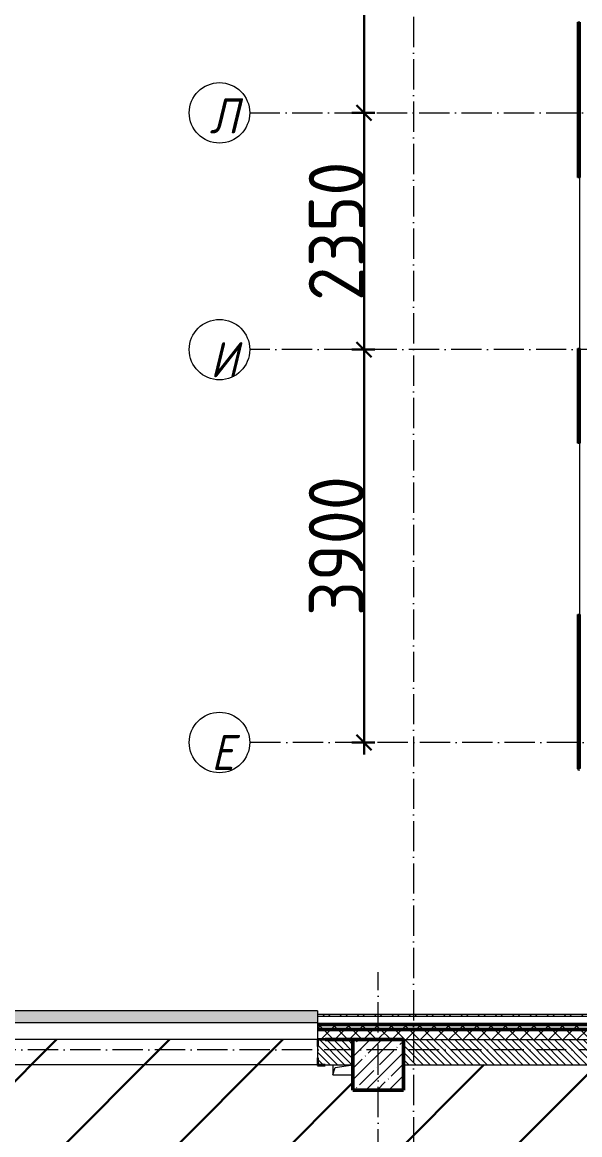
# Model space of a CAD drawing. Header units: millimetres. Extents: x 35697 to 388678, y -91946 to 171347.
# Drawn here: x 348841 to 354371, y -78326 to -67282 of the extents above; entities that cross this region are included whole.
import ezdxf

# ---------------------------------------------------------------- set-up
doc = ezdxf.new("R2010")
doc.units = ezdxf.units.MM
doc.linetypes.add('50_200_ШТРИХ_1Т_ш5_п1_п1_', pattern=[700, 500, -100, 0, -100])
for name, color, linetype, lineweight in [('2.1) ПГП окна 2.8 м', 5, 'Continuous', 30), ('A-____-____-DIMS', 7, 'Continuous', 9), ('A-GENM-____-MCUT', 7, 'Continuous', 25), ('A-GENM-____-OTLN', 7, 'Continuous', 9), ('A-GENM-____-OTLN-1', 7, 'Continuous', 25), ('A-GLAZ-____-OTLN', 7, 'Continuous', 9), ('A-WALL-____-MCUT-2', 7, 'Continuous', 50), ('A-WALL-____-MCUT-3', 7, 'Continuous', 9), ('A-WALL-____-OTLN', 7, 'Continuous', 9), ('A-WALL-____-PATT-1', 7, 'Continuous', 9), ('A-WALL-FNSH-MCUT-1', 7, 'Continuous', 9), ('S-COLS-____-MCUT', 7, 'Continuous', 50), ('S-COLS-____-OTLN', 7, 'Continuous', 9), ('S-GRID-____-IDEN', 7, 'Continuous', 9), ('S-GRID-____-OTLN-1', 7, '50_200_ШТРИХ_1Т_ш5_п1_п1_', 9), ('стяжа', 7, 'Continuous', 30)]:
    doc.layers.add(name, color=color, linetype=linetype, lineweight=lineweight)
doc.layers.add('A-GLAZ-____-OTLN-1', color=7, linetype='Continuous', lineweight=9, true_color=0xc0c0c0)
doc.styles.add('ISOCPEUR_I', font='isocpeui.ttf', dxfattribs={"width": 0.9, "height": 2.5})
doc.styles.add('ISOCPEUR_I_9', font='isocpeui.ttf', dxfattribs={"width": 0.9, "height": 250})
doc.styles.add('СПДС', font='isocpeur.ttf', dxfattribs={"width": 0.9})
doc.dimstyles.new('ISO-2_5_0_9К_БОЛЬШОЙ_ОСИ', dxfattribs={"dimscale": 304.8, "dimtxt": 248.995294, "dimasz": 0.492126, "dimexe": 0.393701, "dimexo": 0, "dimgap": 0, "dimtad": 1, "dimdec": 0, "dimzin": 0, "dimdsep": 46, "dimtxsty": 'ISOCPEUR_I_9', "dimblk1": 'OBLIQUE', "dimblk2": 'OBLIQUE', "dimsah": 1, "dimcen": 0.09, "dimdle": 0.393701, "dimazin": 0, "dimtfac": 1, "dimtdec": 4, "dimtix": 1, "dimtmove": 0, "dimatfit": 3, "dimfxl": 1, "dimtvp": 1, "dimtolj": 1, "dimtzin": 0, "dimarcsym": 2})
pattern_1 = [(45, (283770.71, -86863.46), (-70.71068, 70.71068), []), (135, (283770.71, -86863.46), (-70.71068, -70.71068), [])]
pattern_2 = [(135, (283770.707, -86863.456), (-35.35534, -35.35534), [])]

# ---------------------------------------------------------------- blocks, each defined once
blk = doc.blocks.new('BSC_Колонна _Прямоугольная - 500х500-V117-АР1_План отверстий 3 этажа в осях 1-64_А-ГГ')
at = {"layer": 'S-COLS-____-OTLN'}
h = blk.add_hatch(dxfattribs=at)
h.set_pattern_fill('FP_140', color=256, style=0, pattern_type=2)
h.set_pattern_definition([(45, (-68600, -9231.04), (-114.04925, 114.04925), []), (45, (-68485.95, -9231.04), (-114.04925, 114.04925), [201.613, -40.323, 3.353, -36.97])])
h.paths.add_polyline_path([(-250, -250), (250, -250), (250, 250), (-250, 250)], flags=0)
at = {"layer": 'S-COLS-____-MCUT'}
for p, q in [((250, 250), (-250, 250)), ((-250, 250), (-250, -250)), ((250, -250), (250, 250)), ((-250, -250), (250, -250))]:
    blk.add_line(p, q, dxfattribs=at)
blk = doc.blocks.new('Фахверк_СКБ_Уголок - 250_2700-27497298-АР1_План отверстий 3 этажа в осях 1-64_А-ГГ')
at = {"layer": 'A-GENM-____-MCUT'}
for p, q in [((200, 181), (125, 181)), ((125, 181), (125, 106)), ((131, 106), (131, 175)), ((131, 175), (200, 175)), ((200, 175), (200, 181)), ((125, 106), (131, 106)), ((131, -6), (125, -6)), ((125, -6), (125, -81)), ((125, -81), (200, -81)), ((131, -75), (131, -6)), ((200, -75), (131, -75)), ((200, -81), (200, -75))]:
    blk.add_line(p, q, dxfattribs=at)
blk = doc.blocks.new('AR_Отверстие прямоугольное _в плите_ - AR_Отверстие прямоугольное _в плите_-V180-АР1_План отверстий 3 этажа в осях 1-64_А-ГГ')
at = {"layer": 'A-GENM-____-OTLN'}
for p, q in [((-100, 50), (-100, -50)), ((-100, -50), (-75, 25)), ((-75, 25), (100, 50)), ((-100, -50), (100, -50))]:
    blk.add_line(p, q, dxfattribs=at)
blk = doc.blocks.new('Отлив_СКБ - Отлив витража_120_НВФ-31885342-АР1_План отверстий 3 этажа в осях 1-64_А-ГГ')
at = {"layer": 'A-GLAZ-____-OTLN-1'}
for points in [[(7800, -2), (7800, 0), (0, 0), (0, -2), (6196, -2)], [(7800, -120), (7800, -2), (0, -2), (0, -120), (6196, -120)]]:
    blk.add_hatch(color=256, dxfattribs=at).paths.add_polyline_path(points, flags=0)
at = {"layer": 'A-GLAZ-____-OTLN'}
for p, q in [((0, 0), (7800, 0)), ((7800, -2), (0, -2)), ((0, -120), (0, -83)), ((7800, -83), (7800, -120)), ((0, -120), (7800, -120))]:
    blk.add_line(p, q, dxfattribs=at)
blk = doc.blocks.new('Ось сетки - Круг_Ø6_00__ISO-2_5_0_9K_-25732049-АР1_План отверстий 3 этажа в осях 1-64_А-ГГ')
at = {"layer": 'S-GRID-____-IDEN'}
blk.add_circle((0, 0), 3, dxfattribs=at)
blk = doc.blocks.new('_Oblique')
at = {"color": 0, "linetype": 'ByBlock', "lineweight": -2}
blk.add_line((-0.5, -0.5), (0.5, 0.5), dxfattribs=at)
blk = doc.blocks.new('*D2031')
at = {"layer": 'A-____-____-DIMS', "color": 0, "lineweight": -2, "transparency": 16777216}
for p, q in [((352231, -62062), (352231, -68302)), ((352337, -62182), (352111, -62182)), ((352337, -68182), (352111, -68182))]:
    blk.add_line(p, q, dxfattribs=at)
at = {"layer": 'Defpoints', "color": 0, "transparency": 16777216}
for p in [(352337, -62182), (352231, -68182), (352337, -68182)]:
    blk.add_point(p, dxfattribs=at)
at = {"layer": 'A-____-____-DIMS', "color": 0, "lineweight": -2, "transparency": 16777216, "xscale": 150, "yscale": 150, "zscale": 150}
for p, rotation in [((352231, -62182), 90), ((352231, -68182), 270)]:
    blk.add_blockref('_Oblique', p, dxfattribs=dict(at, rotation=rotation))
at = {"layer": 'A-____-____-DIMS', "color": 0, "transparency": 16777216, "insert": (351957, -65182), "char_height": 548.6, "attachment_point": 5, "rotation": 90, "style": 'СПДС'}
blk.add_mtext('\\A1;6000', dxfattribs=at)
blk = doc.blocks.new('*D2032')
at = {"layer": 'A-____-____-DIMS', "color": 0, "lineweight": -2, "transparency": 16777216}
for p, q in [((352231, -68062), (352231, -70652)), ((352337, -68182), (352111, -68182)), ((352337, -70532), (352111, -70532))]:
    blk.add_line(p, q, dxfattribs=at)
at = {"layer": 'Defpoints', "color": 0, "transparency": 16777216}
for p in [(352337, -68182), (352231, -70532), (352337, -70532)]:
    blk.add_point(p, dxfattribs=at)
at = {"layer": 'A-____-____-DIMS', "color": 0, "lineweight": -2, "transparency": 16777216, "xscale": 150, "yscale": 150, "zscale": 150}
for p, rotation in [((352231, -68182), 90), ((352231, -70532), 270)]:
    blk.add_blockref('_Oblique', p, dxfattribs=dict(at, rotation=rotation))
at = {"layer": 'A-____-____-DIMS', "color": 0, "transparency": 16777216, "insert": (351957, -69357), "char_height": 548.6, "attachment_point": 5, "rotation": 90, "style": 'СПДС'}
blk.add_mtext('\\A1;2350', dxfattribs=at)
blk = doc.blocks.new('*D2033')
at = {"layer": 'A-____-____-DIMS', "color": 0, "lineweight": -2, "transparency": 16777216}
for p, q in [((352231, -70412), (352231, -74552)), ((352337, -70532), (352111, -70532)), ((352337, -74432), (352111, -74432))]:
    blk.add_line(p, q, dxfattribs=at)
at = {"layer": 'Defpoints', "color": 0, "transparency": 16777216}
for p in [(352337, -70532), (352231, -74432), (352337, -74432)]:
    blk.add_point(p, dxfattribs=at)
at = {"layer": 'A-____-____-DIMS', "color": 0, "lineweight": -2, "transparency": 16777216, "xscale": 150, "yscale": 150, "zscale": 150}
for p, rotation in [((352231, -70532), 90), ((352231, -74432), 270)]:
    blk.add_blockref('_Oblique', p, dxfattribs=dict(at, rotation=rotation))
at = {"layer": 'A-____-____-DIMS', "color": 0, "transparency": 16777216, "insert": (351957, -72482), "char_height": 548.6, "attachment_point": 5, "rotation": 90, "style": 'СПДС'}
blk.add_mtext('\\A1;3900', dxfattribs=at)
blk = doc.blocks.new('3эт')
at = {"layer": 'S-GRID-____-OTLN-1', "color": 251, "ltscale": 0.6, "true_color": 0x636466}
for p, q in [((352720.7, -36982.5), (352720.7, -91346.1)), ((351097.5, -68182.4), (374089.5, -68182.4)), ((387845.1, -70532.4), (351097.5, -70532.4)), ((374089.5, -74432.4), (351097.5, -74432.4)), ((352370.7, -91173.5), (352370.7, -76712.9)), ((387845.1, -77482.4), (279340.9, -77482.4))]:
    blk.add_line(p, q, dxfattribs=at)
at = {"layer": 'S-GRID-____-IDEN', "char_height": 350, "attachment_point": 1, "style": 'ISOCPEUR_I'}
for s, insert, width in [('\\fISOCPEUR|b0|i1|c204|p34|;\\W.9;Л', (350699.5, -68035.8), 223.671), ('\\fISOCPEUR|b0|i1|c204|p34|;\\W.9;И', (350704.7, -70456.3), 223.671), ('\\fISOCPEUR|b0|i1|c204|p34|;\\W.9;Е', (350713.7, -74356.3), 202.025)]:
    blk.add_mtext(s, dxfattribs=dict(at, insert=insert, width=width))
at = {"layer": 'A-____-____-DIMS'}
for base, p1, p2, override, picture, middle in [((352231.1, -68182.4), (352337.1, -62182.4), (352337.1, -68182.4), {"dimtxt": 1.8, "dimpost": '<>', "dimtxsty": 'СПДС', "dimfxl": 6000}, '*D2031', (351956.7, -65182.4)), ((352231.1, -70532.4), (352337.1, -68182.4), (352337.1, -70532.4), {"dimtxt": 1.8, "dimpost": '<>', "dimtxsty": 'СПДС', "dimfxl": 2350}, '*D2032', (351956.7, -69357.4)), ((352231.1, -74432.4), (352337.1, -70532.4), (352337.1, -74432.4), {"dimtxt": 1.8, "dimpost": '<>', "dimtxsty": 'СПДС', "dimfxl": 3900}, '*D2033', (351956.7, -72482.4))]:
    dim = blk.add_linear_dim(base=base, p1=p1, p2=p2, angle=90, dimstyle='ISO-2_5_0_9К_БОЛЬШОЙ_ОСИ', override=override, dxfattribs=at)
    dim.commit()
    dim.dimension.update_dxf_attribs({"geometry": picture, "text_midpoint": middle})

msp = doc.modelspace()

# ---------------------------------------------------------------- hatches: boundary and pattern name
at = {"layer": '2.1) ПГП окна 2.8 м'}
h = msp.add_hatch(dxfattribs=at)
h.set_pattern_fill('ANSI31', color=5, scale=250)
h.paths.add_polyline_path([(322071, -77882), (321571, -77882), (321571, -77632), (319771, -77632), (319771, -77638), (319696, -77638), (319271, -77634), (319271, -77732), (319071, -77732), (319071, -77882), (318571, -77882), (318571, -77632), (316771, -77632), (316771, -77638), (316696, -77638), (315646, -77632), (315646, -77638), (315571, -77638), (313771, -77632), (313771, -77638), (313696, -77638), (313071, -77632), (313071, -77882), (312571, -77882), (312571, -77632), (310771, -77632), (310771, -77638), (310696, -77638), (310271, -77634), (310271, -77732), (310071, -77732), (310071, -77882), (309571, -77882), (309571, -77632), (302521, -77632), (301371, -77632), (301371, -77382), (298806, -77382, -0.683489), (298713, -77382), (293371, -77382), (293371, -77632), (289371, -77632), (281821, -77632), (281821, -77882), (281571, -77882), (281571, -78207), (281577, -78207), (281577, -78282), (281571, -80082), (281577, -80082), (281577, -80157), (281574, -80332), (281671, -80332), (281671, -80532), (281821, -80532), (281821, -80782), (289596, -80782), (289596, -80776), (289671, -80776), (290821, -80777), (290821, -80776), (290896, -80776), (292346, -80777), (292346, -80776), (292421, -80776), (293571, -80777), (293571, -80776), (293646, -80776), (294696, -80777), (294696, -80776), (294771, -80776), (295771, -80777), (295771, -80776), (295846, -80776), (296446, -80776), (296446, -80776), (296521, -80776), (297671, -80777), (297671, -80776), (297746, -80776), (302771, -80777), (302771, -80776), (302846, -80776), (307396, -80777), (307396, -80776), (307471, -80776), (309171, -80777), (309171, -80776), (309246, -80776), (313096, -80777), (313096, -80776), (313249, -80776), (313261, -80782), (313661, -80782), (313871, -80782), (313871, -80776), (313946, -80776), (314096, -80776), (314096, -80776), (314171, -80776), (314871, -80777), (314871, -80776), (314946, -80776), (316746, -80777), (316746, -80776), (316821, -80776), (317971, -80777), (317971, -80776), (318046, -80776), (322071, -80777)])
h.paths.add_polyline_path([(355621, -77882), (355121, -77882), (355121, -77632), (352621, -77632), (352621, -77882), (352121, -77882), (352121, -77732), (351921, -77732), (351946, -77657), (352121, -77632), (352121, -77382), (351777, -77382), (351777, -77451), (351771, -77563), (351771, -77382), (346621, -77382), (346621, -77661), (346821, -77632), (346821, -77732), (346621, -77732), (346621, -77882), (346121, -77882), (346121, -77732), (345921, -77732), (345921, -77632), (343971, -77632), (343971, -77638), (343896, -77638), (343621, -77632), (343621, -77882), (343121, -77882), (343121, -77632), (342846, -77632), (342846, -77638), (342771, -77638), (342771, -77632), (340971, -77632), (340971, -77638), (340896, -77638), (339846, -77632), (339846, -77638), (339771, -77638), (337971, -77632), (337971, -77638), (337821, -77638), (337821, -77732), (337621, -77732), (337621, -77882), (337121, -77882), (337121, -77732), (336921, -77732), (336946, -77657), (337121, -77632), (337121, -77382), (336777, -77382), (336777, -77451), (336771, -77563), (336771, -77382), (334971, -77382), (334971, -77451), (334971, -77563), (334971, -77638), (334896, -77638), (334621, -77632), (334621, -77882), (334121, -77882), (334121, -77732), (333921, -77732), (333946, -77657), (334121, -77632), (334121, -77382), (333777, -77382), (333777, -77451), (333771, -77563), (333771, -77382), (331971, -77382), (331971, -77451), (331971, -77563), (331971, -77638), (331896, -77638), (330846, -77632), (330846, -77638), (330771, -77638), (330771, -77632), (328971, -77632), (328971, -77638), (328821, -77638), (328821, -77732), (328621, -77732), (328621, -77882), (328121, -77882), (328121, -77732), (327921, -77732), (327946, -77657), (328121, -77632), (328121, -77382), (327777, -77382), (327777, -77451), (327771, -77563), (327771, -77382), (325971, -77382), (325971, -77451), (325971, -77563), (325971, -77638), (325896, -77638), (325621, -77632), (325621, -77882), (325121, -77882), (325121, -77732), (324921, -77732), (324946, -77657), (325121, -77632), (325121, -77382), (324777, -77382), (324777, -77451), (324771, -77563), (324771, -77382), (322971, -77382), (322971, -77451), (322971, -77563), (322971, -77638), (322896, -77638), (322621, -77632), (322621, -77882), (322121, -77882), (322121, -80782), (326146, -80782), (326146, -80776), (326221, -80776), (327921, -80777), (327921, -80776), (327996, -80776), (329321, -80777), (329321, -80776), (329396, -80776), (329496, -80776), (329496, -80776), (329571, -80776), (331371, -80777), (331371, -80776), (331446, -80776), (337946, -80777), (337946, -80776), (338021, -80776), (339721, -80777), (339721, -80776), (339796, -80776), (340446, -80777), (340446, -80776), (340521, -80776), (341421, -80777), (341421, -80776), (341496, -80776), (346946, -80777), (346946, -80776), (347021, -80776), (348721, -80777), (348721, -80776), (348796, -80776), (352746, -80777), (352746, -80776), (352821, -80776), (353721, -80777), (353721, -80776), (353796, -80776), (355621, -80777)])
h.paths.add_polyline_path([(324777, -77632), (324846, -77632), (324846, -77638), (324777, -77638)], flags=16)
h.paths.add_polyline_path([(327777, -77632), (327846, -77632), (327846, -77638), (327777, -77638)], flags=16)
h.paths.add_polyline_path([(333777, -77632), (333846, -77632), (333846, -77638), (333777, -77638)], flags=16)
h.paths.add_polyline_path([(336777, -77632), (336846, -77632), (336846, -77638), (336777, -77638)], flags=16)
h.paths.add_polyline_path([(351777, -77632), (351846, -77632), (351846, -77638), (351777, -77638)], flags=16)
h.paths.add_polyline_path([(372821, -77882), (370566, -77882), (370566, -77888), (370491, -77888), (370491, -77882), (369341, -77882), (369341, -77888), (369266, -77888), (363996, -77882), (363996, -77888), (363921, -77888), (362771, -77882), (362771, -77888), (362696, -77888), (361771, -77882), (361271, -77882), (360196, -77882), (360196, -77888), (360121, -77888), (360121, -77882), (358971, -77882), (358971, -77888), (358896, -77888), (358771, -77882), (358271, -77882), (358271, -77632), (356171, -77632), (356171, -77882), (355671, -77882), (355671, -80782), (356171, -80782), (356496, -80782), (356496, -80776), (356571, -80776), (358271, -80777), (358271, -80776), (358346, -80776), (361996, -80778), (361996, -80776), (362071, -80776), (362771, -80777), (362771, -80776), (362846, -80776), (362996, -80777), (362996, -80776), (363071, -80776), (363771, -80777), (363771, -80776), (363846, -80776), (363996, -80777), (363996, -80776), (364071, -80776), (372771, -80782), (372821, -80782), (372821, -80082)])
h.paths.add_polyline_path([(301397, -79889), (303031, -79889), (303031, -78689), (301397, -78689)], flags=24)
h.paths.add_polyline_path([(340248, -79908), (341925, -79908), (341925, -78708), (340248, -78708)], flags=24)
at = {"layer": 'A-WALL-____-PATT-1'}
h = msp.add_hatch(dxfattribs=at)
h.set_pattern_fill('FP_3', color=256, style=0, pattern_type=2)
h.set_pattern_definition([(45, (283770.71, -86863.46), (-85.53659, 85.53659), []), (45, (283827.73, -86863.46), (-85.53659, 85.53659), [])])
h.paths.add_polyline_path([(355636, -77152), (355636, -77132), (351771, -77132), (351771, -77152), (354456, -77152)], flags=0)
h.paths.add_polyline_path([(343851, -77152), (343971, -77152), (343971, -77132), (342771, -77132), (342771, -77152)], flags=0)
h.paths.add_polyline_path([(340316, -77152), (340971, -77152), (340971, -77132), (339771, -77132), (339771, -77152)], flags=0)
h.paths.add_polyline_path([(337971, -77152), (337971, -77132), (336771, -77132), (336771, -77152), (336781, -77152)], flags=0)
h.paths.add_polyline_path([(334971, -77152), (334971, -77132), (333771, -77132), (333771, -77152)], flags=0)
h.paths.add_polyline_path([(330771, -77152), (331971, -77152), (331971, -77132), (330771, -77132)], flags=0)
h.paths.add_polyline_path([(328971, -77152), (328971, -77132), (327771, -77132), (327771, -77152), (327944, -77152)], flags=0)
h.paths.add_polyline_path([(324771, -77152), (325971, -77152), (325971, -77132), (324771, -77132)], flags=0)
h.paths.add_polyline_path([(322971, -77152), (322971, -77132), (322106, -77132), (322106, -77152), (322641, -77152)], flags=0)
h = msp.add_hatch(dxfattribs=at)
h.set_pattern_fill('FP_1', color=256, style=0, pattern_type=2)
h.set_pattern_definition(pattern_1)
h.paths.add_polyline_path([(358121, -77282), (358121, -77232), (351771, -77232), (351771, -77282), (357991, -77282)], flags=0)
h.paths.add_polyline_path([(343851, -77282), (343971, -77282), (343971, -77232), (342771, -77232), (342771, -77282)], flags=0)
h.paths.add_polyline_path([(340971, -77282), (340971, -77232), (339771, -77232), (339771, -77282), (340316, -77282)], flags=0)
h.paths.add_polyline_path([(337971, -77282), (337971, -77232), (336771, -77232), (336771, -77282), (336781, -77282)], flags=0)
h.paths.add_polyline_path([(334971, -77282), (334971, -77232), (333771, -77232), (333771, -77282)], flags=0)
h.paths.add_polyline_path([(330771, -77282), (331971, -77282), (331971, -77232), (330771, -77232)], flags=0)
h.paths.add_polyline_path([(328971, -77282), (328971, -77232), (327771, -77232), (327771, -77282), (327944, -77282)], flags=0)
h.paths.add_polyline_path([(325971, -77282), (325971, -77232), (324771, -77232), (324771, -77282)], flags=0)
h.paths.add_polyline_path([(322641, -77282), (322971, -77282), (322971, -77232), (321571, -77232), (321571, -77282)], flags=0)
h.paths.add_polyline_path([(318571, -77282), (319771, -77282), (319771, -77232), (318571, -77232)], flags=0)
h.paths.add_polyline_path([(316771, -77282), (316771, -77232), (315571, -77232), (315571, -77282)], flags=0)
h.paths.add_polyline_path([(313771, -77282), (313771, -77232), (312571, -77232), (312571, -77282)], flags=0)
h.paths.add_polyline_path([(310771, -77282), (310771, -77232), (307601, -77232), (307601, -77282), (308502, -77282)], flags=0)
h = msp.add_hatch(dxfattribs=at)
h.set_pattern_fill('FP_1', color=256, style=0, pattern_type=2)
h.set_pattern_definition(pattern_1)
h.paths.add_polyline_path([(358121, -77382), (358121, -77282), (351771, -77282), (351771, -77376), (351846, -77376), (351846, -77382), (357991, -77382)], flags=0)
h.paths.add_polyline_path([(343851, -77382), (343896, -77382), (343896, -77376), (343971, -77376), (343971, -77282), (342771, -77282), (342771, -77376), (342846, -77376), (342846, -77382), (343621, -77382)], flags=0)
h.paths.add_polyline_path([(340896, -77382), (340896, -77376), (340971, -77376), (340971, -77282), (339771, -77282), (339771, -77376), (339846, -77376), (339846, -77382), (340316, -77382)], flags=0)
h.paths.add_polyline_path([(337896, -77382), (337896, -77376), (337971, -77376), (337971, -77282), (336771, -77282), (336771, -77376), (336846, -77376), (336846, -77382), (337621, -77382)], flags=0)
h.paths.add_polyline_path([(334896, -77382), (334896, -77376), (334971, -77376), (334971, -77282), (333771, -77282), (333771, -77376), (333846, -77376), (333846, -77382), (334121, -77382)], flags=0)
h.paths.add_polyline_path([(331896, -77382), (331896, -77376), (331971, -77376), (331971, -77282), (330771, -77282), (330771, -77376), (330846, -77376), (330846, -77382), (331479, -77382)], flags=0)
h.paths.add_polyline_path([(327846, -77382), (328896, -77382), (328896, -77376), (328971, -77376), (328971, -77282), (327771, -77282), (327771, -77376), (327846, -77376)], flags=0)
h.paths.add_polyline_path([(325121, -77382), (325896, -77382), (325896, -77376), (325971, -77376), (325971, -77282), (324771, -77282), (324771, -77376), (324846, -77376), (324846, -77382)], flags=0)
h.paths.add_polyline_path([(322641, -77382), (322896, -77382), (322896, -77376), (322971, -77376), (322971, -77282), (321571, -77282), (321571, -77382), (322621, -77382)], flags=0)
h.paths.add_polyline_path([(319106, -77382), (319696, -77382), (319696, -77376), (319771, -77376), (319771, -77282), (318571, -77282), (318571, -77382), (319071, -77382)], flags=0)
h.paths.add_polyline_path([(316696, -77382), (316696, -77376), (316771, -77376), (316771, -77282), (315571, -77282), (315571, -77376), (315646, -77376), (315646, -77382)], flags=0)
h.paths.add_polyline_path([(313696, -77382), (313696, -77376), (313771, -77376), (313771, -77282), (312571, -77282), (312571, -77382), (313071, -77382)], flags=0)
h.paths.add_polyline_path([(310696, -77382), (310696, -77376), (310771, -77376), (310771, -77282), (307601, -77282), (307601, -77382), (310071, -77382)], flags=0)
h = msp.add_hatch(dxfattribs=at)
h.set_pattern_fill('FP_6', color=256, style=0, pattern_type=2)
h.set_pattern_definition(pattern_2)
h.paths.add_polyline_path([(351846, -77632), (352121, -77632), (352121, -77382), (351777, -77382), (351777, -77451), (351771, -77451), (351771, -77563), (351777, -77563), (351777, -77632)], flags=0)
h.paths.add_polyline_path([(343621, -77632), (343965, -77632), (343965, -77563), (343971, -77563), (343971, -77451), (343965, -77451), (343965, -77382), (343621, -77382), (343621, -77529)], flags=0)
h = msp.add_hatch(dxfattribs=at)
h.set_pattern_fill('FP_6', color=256, style=0, pattern_type=2)
h.set_pattern_definition(pattern_2)
h.paths.add_polyline_path([(355121, -77632), (355121, -77382), (352621, -77382), (352621, -77632), (354456, -77632)], flags=0)

# ---------------------------------------------------------------- linework, layer by layer
at = {"layer": 'A-WALL-____-MCUT-2'}
for p, q in [((354359, -67282), (354359, -68822)), ((354364, -67282), (354364, -68822)), ((354359, -70522), (354359, -71462)), ((354364, -70522), (354364, -71462)), ((354359, -73162), (354359, -74694)), ((354364, -73162), (354364, -74689)), ((358121, -77232), (351771, -77232)), ((358121, -77282), (351771, -77282)), ((351846, -77382), (352121, -77382))]:
    msp.add_line(p, q, dxfattribs=at)
at = {"layer": 'A-WALL-____-MCUT-3'}
for p, q in [((358121, -77152), (351771, -77152)), ((351771, -77152), (351771, -77376)), ((352621, -77382), (355121, -77382)), ((351771, -77451), (351771, -77563)), ((351846, -77632), (352121, -77632)), ((352621, -77632), (355121, -77632))]:
    msp.add_line(p, q, dxfattribs=at)
at = {"layer": 'A-WALL-____-OTLN'}
for p, q in [((354371, -70522), (354371, -68822)), ((354371, -73162), (354371, -71462)), ((351771, -77382), (346621, -77382)), ((351771, -77632), (346621, -77632))]:
    msp.add_line(p, q, dxfattribs=at)
at = {"layer": 'A-WALL-FNSH-MCUT-1'}
for p, q in [((354371, -67282), (354351, -67282)), ((354351, -67282), (354351, -68822)), ((354371, -68822), (354371, -67282)), ((354351, -68822), (354371, -68822)), ((354371, -70522), (354351, -70522)), ((354351, -70522), (354351, -71462)), ((354351, -71462), (354371, -71462)), ((354371, -73162), (354351, -73162)), ((354351, -73162), (354351, -74702)), ((354371, -74682), (354371, -73162)), ((354351, -74702), (354371, -74702)), ((355636, -77132), (351771, -77132)), ((351771, -77132), (351771, -77152))]:
    msp.add_line(p, q, dxfattribs=at)

# ---------------------------------------------------------------- block references
at = {"layer": 'A-GENM-____-OTLN'}
msp.add_blockref('AR_Отверстие прямоугольное _в плите_ - AR_Отверстие прямоугольное _в плите_-V180-АР1_План отверстий 3 этажа в осях 1-64_А-ГГ', (352021, -77682), dxfattribs=at)
at = {"layer": 'A-GENM-____-OTLN-1'}
msp.add_blockref('Фахверк_СКБ_Уголок - 250_2700-27497298-АР1_План отверстий 3 этажа в осях 1-64_А-ГГ', (351646, -77557), dxfattribs=at)
at = {"layer": 'A-GLAZ-____-OTLN', "rotation": 180}
msp.add_blockref('Отлив_СКБ - Отлив витража_120_НВФ-31885342-АР1_План отверстий 3 этажа в осях 1-64_А-ГГ', (351771, -77215), dxfattribs=at)
at = {"layer": 'S-COLS-____-OTLN'}
msp.add_blockref('BSC_Колонна _Прямоугольная - 500х500-V117-АР1_План отверстий 3 этажа в осях 1-64_А-ГГ', (352371, -77632), dxfattribs=at)
at = {"layer": 'S-GRID-____-IDEN', "xscale": 99.99999999999993, "yscale": 99.99999999999993, "zscale": 99.99999999999993}
for p, rotation in [((350797, -68182), 269.9999999999995), ((350797, -70532), 89.99999999999982), ((350797, -74432), 89.9999999999998)]:
    msp.add_blockref('Ось сетки - Круг_Ø6_00__ISO-2_5_0_9K_-25732049-АР1_План отверстий 3 этажа в осях 1-64_А-ГГ', p, dxfattribs=dict(at, rotation=rotation))
at = {"layer": 'стяжа'}
msp.add_blockref('3эт', (0, 0), dxfattribs=at)

doc.saveas('drawing.dxf')
